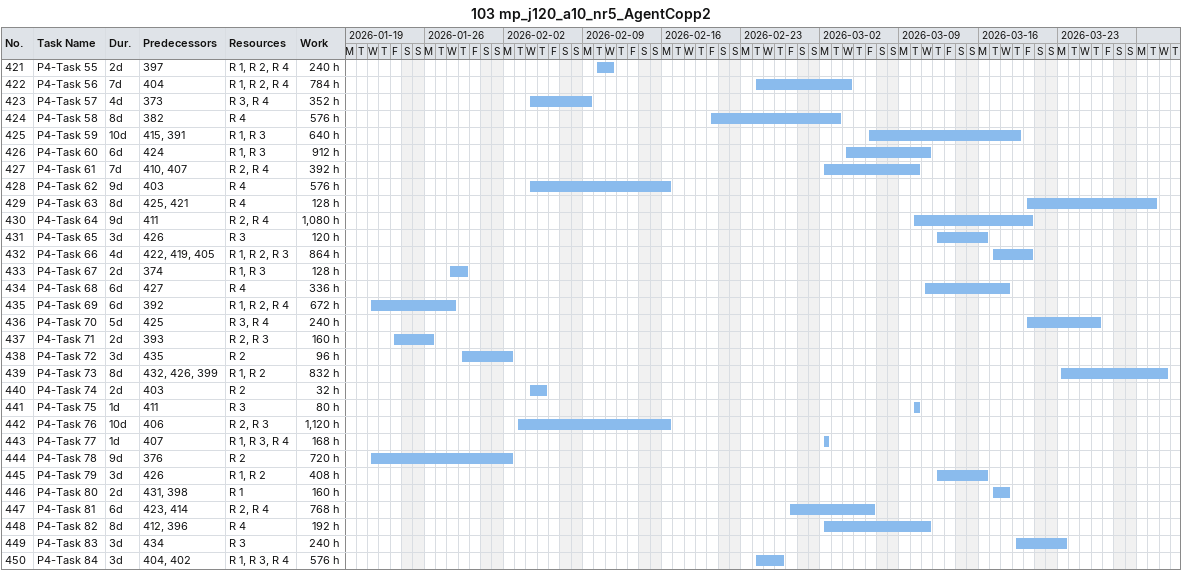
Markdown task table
103 mp_j120_a10_nr5_AgentCopp2

| ID | Task | Duration | Start | Finish | Predecessors | Resources | Work (h) |
|---|---|---|---|---|---|---|---|
| 421 | P4-Task 55 | 2d | 2026-02-10 | 2026-02-11 | 397 | R 1, R 2, R 4 | 240 |
| 422 | P4-Task 56 | 7d | 2026-02-24 | 2026-03-04 | 404 | R 1, R 2, R 4 | 784 |
| 423 | P4-Task 57 | 4d | 2026-02-04 | 2026-02-09 | 373 | R 3, R 4 | 352 |
| 424 | P4-Task 58 | 8d | 2026-02-20 | 2026-03-03 | 382 | R 4 | 576 |
| 425 | P4-Task 59 | 10d | 2026-03-06 | 2026-03-19 | 415, 391 | R 1, R 3 | 640 |
| 426 | P4-Task 60 | 6d | 2026-03-04 | 2026-03-11 | 424 | R 1, R 3 | 912 |
| 427 | P4-Task 61 | 7d | 2026-03-02 | 2026-03-10 | 410, 407 | R 2, R 4 | 392 |
| 428 | P4-Task 62 | 9d | 2026-02-04 | 2026-02-16 | 403 | R 4 | 576 |
| 429 | P4-Task 63 | 8d | 2026-03-20 | 2026-03-31 | 425, 421 | R 4 | 128 |
| 430 | P4-Task 64 | 9d | 2026-03-10 | 2026-03-20 | 411 | R 2, R 4 | 1080 |
| 431 | P4-Task 65 | 3d | 2026-03-12 | 2026-03-16 | 426 | R 3 | 120 |
| 432 | P4-Task 66 | 4d | 2026-03-17 | 2026-03-20 | 422, 419, 405 | R 1, R 2, R 3 | 864 |
| 433 | P4-Task 67 | 2d | 2026-01-28 | 2026-01-29 | 374 | R 1, R 3 | 128 |
| 434 | P4-Task 68 | 6d | 2026-03-11 | 2026-03-18 | 427 | R 4 | 336 |
| 435 | P4-Task 69 | 6d | 2026-01-21 | 2026-01-28 | 392 | R 1, R 2, R 4 | 672 |
| 436 | P4-Task 70 | 5d | 2026-03-20 | 2026-03-26 | 425 | R 3, R 4 | 240 |
| 437 | P4-Task 71 | 2d | 2026-01-23 | 2026-01-26 | 393 | R 2, R 3 | 160 |
| 438 | P4-Task 72 | 3d | 2026-01-29 | 2026-02-02 | 435 | R 2 | 96 |
| 439 | P4-Task 73 | 8d | 2026-03-23 | 2026-04-01 | 432, 426, 399 | R 1, R 2 | 832 |
| 440 | P4-Task 74 | 2d | 2026-02-04 | 2026-02-05 | 403 | R 2 | 32 |
| 441 | P4-Task 75 | 1d | 2026-03-10 | 2026-03-10 | 411 | R 3 | 80 |
| 442 | P4-Task 76 | 10d | 2026-02-03 | 2026-02-16 | 406 | R 2, R 3 | 1120 |
| 443 | P4-Task 77 | 1d | 2026-03-02 | 2026-03-02 | 407 | R 1, R 3, R 4 | 168 |
| 444 | P4-Task 78 | 9d | 2026-01-21 | 2026-02-02 | 376 | R 2 | 720 |
| 445 | P4-Task 79 | 3d | 2026-03-12 | 2026-03-16 | 426 | R 1, R 2 | 408 |
| 446 | P4-Task 80 | 2d | 2026-03-17 | 2026-03-18 | 431, 398 | R 1 | 160 |
| 447 | P4-Task 81 | 6d | 2026-02-27 | 2026-03-06 | 423, 414 | R 2, R 4 | 768 |
| 448 | P4-Task 82 | 8d | 2026-03-02 | 2026-03-11 | 412, 396 | R 4 | 192 |
| 449 | P4-Task 83 | 3d | 2026-03-19 | 2026-03-23 | 434 | R 3 | 240 |
| 450 | P4-Task 84 | 3d | 2026-02-24 | 2026-02-26 | 404, 402 | R 1, R 3, R 4 | 576 |
